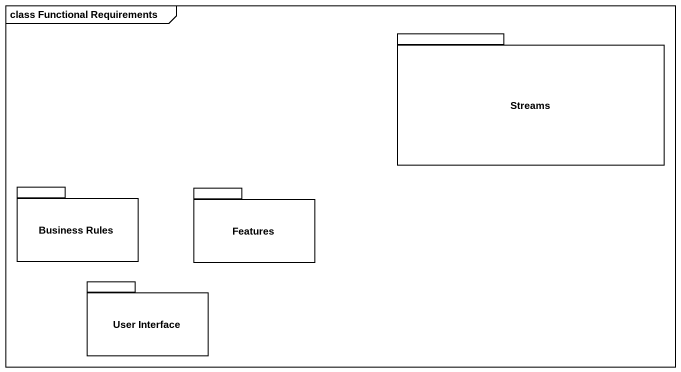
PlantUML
@startuml
mainframe class Functional Requirements
package Streams {
}
package "Business Rules" as Business_Rules {
}
package Features {
}
package "User Interface" as User_Interface {
}
@enduml
